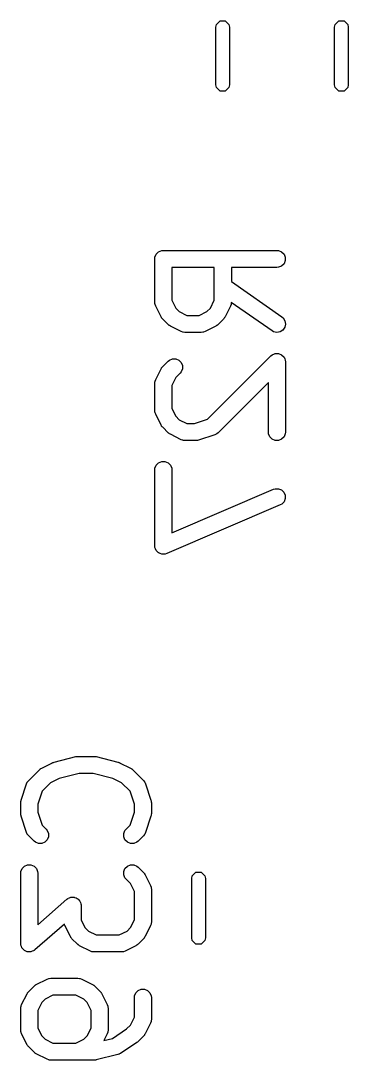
# Model space of a CAD drawing. Header units: inches. Extents: x 1.47 to 5.17, y -6.85 to -1.2.
# Drawn here: x 3.1968 to 3.3103, y -6.4449 to -6.0847 of the extents above; entities that cross this region are included whole.
import ezdxf

# ---------------------------------------------------------------- set-up
doc = ezdxf.new("R2010")
doc.units = ezdxf.units.IN
doc.header["$MEASUREMENT"] = 0
doc.layers.add('B.Silkscreen', color=31, linetype='CONTINUOUS', true_color=0xe8b2a7)

msp = doc.modelspace()

# ---------------------------------------------------------------- linework, layer by layer
at = {"layer": 'B.Silkscreen', "linetype": 'CONTINUOUS'}
for p, q in [((3.26447, -6.08692), (3.26465, -6.08602)), ((3.26465, -6.08602), (3.26593, -6.08474)), ((3.26593, -6.08474), (3.26773, -6.08474)), ((3.26773, -6.08474), (3.26901, -6.08602)), ((3.26901, -6.08602), (3.26919, -6.08692)), ((3.30561, -6.08692), (3.30579, -6.08602)), ((3.30579, -6.08602), (3.30707, -6.08474)), ((3.30707, -6.08474), (3.30888, -6.08474)), ((3.30888, -6.08474), (3.31015, -6.08602)), ((3.31015, -6.08602), (3.31033, -6.08692)), ((3.26447, -6.10698), (3.26447, -6.08692)), ((3.26919, -6.08692), (3.26919, -6.10698)), ((3.30561, -6.10698), (3.30561, -6.08692)), ((3.31033, -6.08692), (3.31033, -6.10698)), ((3.26465, -6.10788), (3.26447, -6.10698)), ((3.26919, -6.10698), (3.26901, -6.10788)), ((3.30579, -6.10788), (3.30561, -6.10698)), ((3.31033, -6.10698), (3.31015, -6.10788)), ((3.26593, -6.10916), (3.26465, -6.10788)), ((3.26773, -6.10916), (3.26593, -6.10916)), ((3.26901, -6.10788), (3.26773, -6.10916)), ((3.30707, -6.10916), (3.30579, -6.10788)), ((3.30888, -6.10916), (3.30707, -6.10916)), ((3.31015, -6.10788), (3.30888, -6.10916)), ((3.2438, -6.16561), (3.24461, -6.1648)), ((3.24461, -6.1648), (3.24568, -6.16436)), ((3.24568, -6.16436), (3.24625, -6.1643)), ((3.24625, -6.1643), (3.28562, -6.1643)), ((3.28562, -6.1643), (3.2862, -6.16436)), ((3.2862, -6.16436), (3.28726, -6.1648)), ((3.28726, -6.1648), (3.28808, -6.16561)), ((3.2433, -6.16725), (3.24336, -6.16668)), ((3.2433, -6.18225), (3.2433, -6.16725)), ((3.24336, -6.16668), (3.2438, -6.16561)), ((3.28808, -6.16561), (3.28852, -6.16668)), ((3.28852, -6.16783), (3.28808, -6.16889)), ((3.28852, -6.16668), (3.28852, -6.16783)), ((3.26392, -6.17021), (3.24921, -6.17021)), ((3.24921, -6.17021), (3.24921, -6.18155)), ((3.26392, -6.18155), (3.26392, -6.17021)), ((3.28562, -6.17021), (3.26983, -6.17021)), ((3.26983, -6.17021), (3.26983, -6.17509)), ((3.2862, -6.17015), (3.28562, -6.17021)), ((3.28726, -6.16971), (3.2862, -6.17015)), ((3.28808, -6.16889), (3.28726, -6.16971)), ((3.26983, -6.17509), (3.28732, -6.18733)), ((3.24336, -6.18283), (3.2433, -6.18225)), ((3.2434, -6.18292), (3.24336, -6.18283)), ((3.2434, -6.18303), (3.2434, -6.18292)), ((3.24361, -6.18357), (3.2434, -6.18303)), ((3.24921, -6.18155), (3.25055, -6.18425)), ((3.26257, -6.18425), (3.26392, -6.18155)), ((3.26972, -6.18303), (3.26952, -6.18357)), ((3.26973, -6.18292), (3.26972, -6.18303)), ((3.26977, -6.18283), (3.26973, -6.18292)), ((3.26982, -6.18229), (3.26977, -6.18283)), ((3.28393, -6.19217), (3.26982, -6.18229)), ((3.24549, -6.18732), (3.24361, -6.18357)), ((3.25055, -6.18425), (3.25175, -6.18545)), ((3.25175, -6.18545), (3.25445, -6.1868)), ((3.25445, -6.1868), (3.25868, -6.1868)), ((3.25868, -6.1868), (3.26138, -6.18545)), ((3.26138, -6.18545), (3.26257, -6.18425)), ((3.26952, -6.18357), (3.26764, -6.18732)), ((3.24564, -6.18757), (3.24549, -6.18732)), ((3.24567, -6.18764), (3.24564, -6.18757)), ((3.24574, -6.18772), (3.24567, -6.18764)), ((3.24579, -6.18781), (3.24574, -6.18772)), ((3.24585, -6.18786), (3.24579, -6.18781)), ((3.24604, -6.18809), (3.24585, -6.18786)), ((3.24791, -6.18996), (3.24604, -6.18809)), ((3.24814, -6.19015), (3.24791, -6.18996)), ((3.24819, -6.19021), (3.24814, -6.19015)), ((3.24828, -6.19026), (3.24819, -6.19021)), ((3.24836, -6.19033), (3.24828, -6.19026)), ((3.24843, -6.19036), (3.24836, -6.19033)), ((3.24868, -6.19052), (3.24843, -6.19036)), ((3.26469, -6.19036), (3.26445, -6.19052)), ((3.26477, -6.19033), (3.26469, -6.19036)), ((3.26485, -6.19026), (3.26477, -6.19033)), ((3.26494, -6.19021), (3.26485, -6.19026)), ((3.26499, -6.19015), (3.26494, -6.19021)), ((3.26521, -6.18996), (3.26499, -6.19015)), ((3.26709, -6.18809), (3.26521, -6.18996)), ((3.26727, -6.18786), (3.26709, -6.18809)), ((3.26733, -6.18781), (3.26727, -6.18786)), ((3.26739, -6.18772), (3.26733, -6.18781)), ((3.26746, -6.18764), (3.26739, -6.18772)), ((3.26749, -6.18757), (3.26746, -6.18764)), ((3.26764, -6.18732), (3.26749, -6.18757)), ((3.28732, -6.18733), (3.28776, -6.18771)), ((3.28776, -6.18771), (3.28837, -6.18868)), ((3.28857, -6.18981), (3.28833, -6.19094)), ((3.28837, -6.18868), (3.28857, -6.18981)), ((3.25243, -6.19239), (3.24868, -6.19052)), ((3.25297, -6.1926), (3.25243, -6.19239)), ((3.25308, -6.19261), (3.25297, -6.1926)), ((3.25318, -6.19265), (3.25308, -6.19261)), ((3.25375, -6.1927), (3.25318, -6.19265)), ((3.25938, -6.1927), (3.25375, -6.1927)), ((3.25995, -6.19265), (3.25938, -6.1927)), ((3.26005, -6.19261), (3.25995, -6.19265)), ((3.26016, -6.1926), (3.26005, -6.19261)), ((3.2607, -6.19239), (3.26016, -6.1926)), ((3.26445, -6.19052), (3.2607, -6.19239)), ((3.28443, -6.19245), (3.28393, -6.19217)), ((3.28556, -6.1927), (3.28443, -6.19245)), ((3.28669, -6.1925), (3.28556, -6.1927)), ((3.28766, -6.19188), (3.28669, -6.1925)), ((3.28833, -6.19094), (3.28766, -6.19188)), ((3.26153, -6.22279), (3.28353, -6.20079)), ((3.28353, -6.20079), (3.28398, -6.20042)), ((3.28398, -6.20042), (3.28473, -6.20011)), ((3.28473, -6.20011), (3.28505, -6.19998)), ((3.28505, -6.19998), (3.2862, -6.19998)), ((3.2862, -6.19998), (3.28726, -6.20042)), ((3.28726, -6.20042), (3.28808, -6.20123)), ((3.28808, -6.20123), (3.28833, -6.20185)), ((3.24574, -6.2049), (3.24579, -6.20481)), ((3.24579, -6.20481), (3.24585, -6.20476)), ((3.24585, -6.20476), (3.24604, -6.20453)), ((3.24604, -6.20453), (3.24791, -6.20266)), ((3.24791, -6.20266), (3.24836, -6.20229)), ((3.24836, -6.20229), (3.24943, -6.20185)), ((3.24943, -6.20185), (3.25058, -6.20185)), ((3.25058, -6.20185), (3.25164, -6.20229)), ((3.25164, -6.20229), (3.25246, -6.20311)), ((3.25246, -6.20311), (3.2529, -6.20417)), ((3.2529, -6.20417), (3.2529, -6.20532)), ((3.28833, -6.20185), (3.28852, -6.2023)), ((3.28852, -6.2023), (3.28858, -6.20287)), ((3.28858, -6.20287), (3.28858, -6.22724)), ((3.24361, -6.20905), (3.24549, -6.2053)), ((3.24549, -6.2053), (3.24564, -6.20505)), ((3.24564, -6.20505), (3.24567, -6.20498)), ((3.24567, -6.20498), (3.24574, -6.2049)), ((3.25055, -6.20837), (3.24921, -6.21107)), ((3.25209, -6.20684), (3.25055, -6.20837)), ((3.25246, -6.20639), (3.25209, -6.20684)), ((3.2529, -6.20532), (3.25246, -6.20639)), ((3.2433, -6.21037), (3.24336, -6.2098)), ((3.2433, -6.21975), (3.2433, -6.21037)), ((3.24336, -6.2098), (3.2434, -6.2097)), ((3.2434, -6.20959), (3.24361, -6.20905)), ((3.2434, -6.2097), (3.2434, -6.20959)), ((3.24921, -6.21107), (3.24921, -6.21905)), ((3.28267, -6.21), (3.26521, -6.22746)), ((3.28267, -6.22724), (3.28267, -6.21)), ((3.24921, -6.21905), (3.25055, -6.22175)), ((3.24336, -6.22032), (3.2433, -6.21975)), ((3.2434, -6.22042), (3.24336, -6.22032)), ((3.2434, -6.22053), (3.2434, -6.22042)), ((3.24361, -6.22107), (3.2434, -6.22053)), ((3.24549, -6.22482), (3.24361, -6.22107)), ((3.25055, -6.22175), (3.25175, -6.22294)), ((3.25702, -6.22429), (3.26153, -6.22279)), ((3.24564, -6.22506), (3.24549, -6.22482)), ((3.24567, -6.22514), (3.24564, -6.22506)), ((3.24574, -6.22522), (3.24567, -6.22514)), ((3.24579, -6.22531), (3.24574, -6.22522)), ((3.24585, -6.22536), (3.24579, -6.22531)), ((3.24604, -6.22558), (3.24585, -6.22536)), ((3.24791, -6.22746), (3.24604, -6.22558)), ((3.25175, -6.22294), (3.25445, -6.22429)), ((3.25445, -6.22429), (3.25702, -6.22429)), ((3.24814, -6.22764), (3.24791, -6.22746)), ((3.24819, -6.2277), (3.24814, -6.22764)), ((3.24828, -6.22776), (3.24819, -6.2277)), ((3.24836, -6.22783), (3.24828, -6.22776)), ((3.24843, -6.22786), (3.24836, -6.22783)), ((3.24868, -6.22801), (3.24843, -6.22786)), ((3.25243, -6.22989), (3.24868, -6.22801)), ((3.25297, -6.23009), (3.25243, -6.22989)), ((3.25844, -6.23005), (3.25815, -6.23011)), ((3.26406, -6.22817), (3.25844, -6.23005)), ((3.26459, -6.22794), (3.26406, -6.22817)), ((3.26467, -6.22787), (3.26459, -6.22794)), ((3.26477, -6.22783), (3.26467, -6.22787)), ((3.26521, -6.22746), (3.26477, -6.22783)), ((3.28273, -6.22782), (3.28267, -6.22724)), ((3.28317, -6.22889), (3.28273, -6.22782)), ((3.28398, -6.2297), (3.28317, -6.22889)), ((3.28505, -6.23014), (3.28398, -6.2297)), ((3.28726, -6.2297), (3.2862, -6.23014)), ((3.28808, -6.22889), (3.28726, -6.2297)), ((3.28852, -6.22782), (3.28808, -6.22889)), ((3.28858, -6.22724), (3.28852, -6.22782)), ((3.25308, -6.2301), (3.25297, -6.23009)), ((3.25318, -6.23014), (3.25308, -6.2301)), ((3.25375, -6.2302), (3.25318, -6.23014)), ((3.2575, -6.2302), (3.25375, -6.2302)), ((3.25779, -6.23017), (3.2575, -6.2302)), ((3.25787, -6.23017), (3.25779, -6.23017)), ((3.25797, -6.23015), (3.25787, -6.23017)), ((3.25808, -6.23014), (3.25797, -6.23015)), ((3.25815, -6.23011), (3.25808, -6.23014)), ((3.2862, -6.23014), (3.28505, -6.23014)), ((3.2433, -6.24037), (3.24336, -6.23979)), ((3.2433, -6.26662), (3.2433, -6.24037)), ((3.24336, -6.23979), (3.2438, -6.23873)), ((3.2438, -6.23873), (3.24461, -6.23791)), ((3.24461, -6.23791), (3.24568, -6.23747)), ((3.24568, -6.23747), (3.24683, -6.23747)), ((3.24683, -6.23747), (3.24789, -6.23791)), ((3.24789, -6.23791), (3.24871, -6.23873)), ((3.24871, -6.23873), (3.24915, -6.23979)), ((3.24915, -6.23979), (3.24921, -6.24037)), ((3.24921, -6.24037), (3.24921, -6.26214)), ((3.24921, -6.26214), (3.28446, -6.24703)), ((3.28446, -6.24703), (3.28501, -6.24685)), ((3.28501, -6.24685), (3.28616, -6.24684)), ((3.28616, -6.24684), (3.28723, -6.24727)), ((3.28723, -6.24727), (3.28806, -6.24807)), ((3.28806, -6.24807), (3.28851, -6.24913)), ((3.2881, -6.25135), (3.28729, -6.25218)), ((3.28853, -6.25028), (3.2881, -6.25135)), ((3.28851, -6.24913), (3.28853, -6.25028)), ((3.28679, -6.25246), (3.24742, -6.26933)), ((3.28729, -6.25218), (3.28679, -6.25246)), ((3.24336, -6.26719), (3.2433, -6.26662)), ((3.24336, -6.26721), (3.24336, -6.26719)), ((3.24336, -6.26723), (3.24336, -6.26721)), ((3.24358, -6.26774), (3.24336, -6.26723)), ((3.2438, -6.26826), (3.24358, -6.26774)), ((3.24381, -6.26827), (3.2438, -6.26826)), ((3.24382, -6.26829), (3.24381, -6.26827)), ((3.24422, -6.26868), (3.24382, -6.26829)), ((3.24461, -6.26907), (3.24422, -6.26868)), ((3.24463, -6.26908), (3.24461, -6.26907)), ((3.24464, -6.26909), (3.24463, -6.26908)), ((3.24516, -6.2693), (3.24464, -6.26909)), ((3.24568, -6.26951), (3.24516, -6.2693)), ((3.24569, -6.26951), (3.24568, -6.26951)), ((3.24571, -6.26952), (3.24569, -6.26951)), ((3.24627, -6.26951), (3.24571, -6.26952)), ((3.24683, -6.26951), (3.24627, -6.26951)), ((3.24685, -6.2695), (3.24683, -6.26951)), ((3.24686, -6.2695), (3.24685, -6.2695)), ((3.24742, -6.26933), (3.24686, -6.2695)), ((3.20791, -6.34175), (3.20815, -6.34166)), ((3.20815, -6.34166), (3.20839, -6.34157)), ((3.20839, -6.34157), (3.20841, -6.34157)), ((3.20841, -6.34157), (3.20845, -6.34155)), ((3.20845, -6.34155), (3.21595, -6.33968)), ((3.21595, -6.33968), (3.21605, -6.33966)), ((3.21605, -6.33966), (3.21609, -6.33965)), ((3.21609, -6.33965), (3.21631, -6.33963)), ((3.21631, -6.33963), (3.21653, -6.33959)), ((3.21653, -6.33959), (3.21657, -6.3396)), ((3.21657, -6.3396), (3.21667, -6.33959)), ((3.21667, -6.33959), (3.22229, -6.33959)), ((3.22229, -6.33959), (3.22239, -6.3396)), ((3.22239, -6.3396), (3.22244, -6.33959)), ((3.22244, -6.33959), (3.22265, -6.33963)), ((3.22265, -6.33963), (3.22287, -6.33965)), ((3.22287, -6.33965), (3.22291, -6.33966)), ((3.22291, -6.33966), (3.22301, -6.33968)), ((3.22301, -6.33968), (3.23051, -6.34155)), ((3.23051, -6.34155), (3.23055, -6.34157)), ((3.23055, -6.34157), (3.23057, -6.34157)), ((3.23057, -6.34157), (3.23081, -6.34166)), ((3.23081, -6.34166), (3.23105, -6.34175)), ((3.19958, -6.34795), (3.20333, -6.3442)), ((3.20333, -6.3442), (3.20356, -6.34402)), ((3.20356, -6.34402), (3.20361, -6.34396)), ((3.20361, -6.34396), (3.2037, -6.3439)), ((3.2037, -6.3439), (3.20378, -6.34384)), ((3.20378, -6.34384), (3.20385, -6.34381)), ((3.20385, -6.34381), (3.2041, -6.34365)), ((3.2041, -6.34365), (3.20785, -6.34178)), ((3.20785, -6.34178), (3.20789, -6.34176)), ((3.20789, -6.34176), (3.20791, -6.34175)), ((3.23105, -6.34175), (3.23107, -6.34176)), ((3.23107, -6.34176), (3.23111, -6.34178)), ((3.23111, -6.34178), (3.23486, -6.34365)), ((3.23486, -6.34365), (3.23511, -6.34381)), ((3.23511, -6.34381), (3.23518, -6.34384)), ((3.23518, -6.34384), (3.23526, -6.3439)), ((3.23526, -6.3439), (3.23535, -6.34396)), ((3.23535, -6.34396), (3.2354, -6.34402)), ((3.2354, -6.34402), (3.23563, -6.3442)), ((3.23563, -6.3442), (3.23938, -6.34795)), ((3.19887, -6.34911), (3.19911, -6.34858)), ((3.19911, -6.34858), (3.19918, -6.3485)), ((3.19918, -6.3485), (3.19922, -6.3484)), ((3.19922, -6.3484), (3.19958, -6.34795)), ((3.20717, -6.34872), (3.20425, -6.35164)), ((3.2102, -6.3472), (3.20717, -6.34872)), ((3.21703, -6.3455), (3.2102, -6.3472)), ((3.22193, -6.3455), (3.21703, -6.3455)), ((3.22876, -6.3472), (3.22193, -6.3455)), ((3.23179, -6.34872), (3.22876, -6.3472)), ((3.23471, -6.35164), (3.23179, -6.34872)), ((3.23938, -6.34795), (3.23975, -6.3484)), ((3.23975, -6.3484), (3.23979, -6.3485)), ((3.23979, -6.3485), (3.23986, -6.34858)), ((3.23986, -6.34858), (3.24009, -6.34911)), ((3.19699, -6.35473), (3.19887, -6.34911)), ((3.20425, -6.35164), (3.20275, -6.35615)), ((3.23621, -6.35615), (3.23471, -6.35164)), ((3.24009, -6.34911), (3.24197, -6.35473)), ((3.19684, -6.35567), (3.19687, -6.35537)), ((3.19684, -6.35942), (3.19684, -6.35567)), ((3.19687, -6.3553), (3.19689, -6.35519)), ((3.19687, -6.35537), (3.19687, -6.3553)), ((3.19689, -6.35519), (3.1969, -6.35509)), ((3.1969, -6.35509), (3.19693, -6.35502)), ((3.19693, -6.35502), (3.19699, -6.35473)), ((3.24197, -6.35473), (3.24203, -6.35502)), ((3.24203, -6.35502), (3.24206, -6.35509)), ((3.24206, -6.35509), (3.24207, -6.35519)), ((3.24207, -6.35519), (3.2421, -6.3553)), ((3.2421, -6.3553), (3.24209, -6.35537)), ((3.24209, -6.35537), (3.24212, -6.35567)), ((3.24212, -6.35567), (3.24212, -6.35942)), ((3.19687, -6.35971), (3.19684, -6.35942)), ((3.19687, -6.35979), (3.19687, -6.35971)), ((3.20275, -6.35615), (3.20275, -6.35894)), ((3.20275, -6.35894), (3.20425, -6.36345)), ((3.23471, -6.36345), (3.23621, -6.35894)), ((3.23621, -6.35894), (3.23621, -6.35615)), ((3.24212, -6.35942), (3.24209, -6.35971)), ((3.24209, -6.35971), (3.2421, -6.35979)), ((3.19689, -6.35989), (3.19687, -6.35979)), ((3.1969, -6.35999), (3.19689, -6.35989)), ((3.19693, -6.36006), (3.1969, -6.35999)), ((3.19699, -6.36035), (3.19693, -6.36006)), ((3.19887, -6.36597), (3.19699, -6.36035)), ((3.24197, -6.36035), (3.24009, -6.36597)), ((3.24203, -6.36006), (3.24197, -6.36035)), ((3.24206, -6.35999), (3.24203, -6.36006)), ((3.24207, -6.35989), (3.24206, -6.35999)), ((3.2421, -6.35979), (3.24207, -6.35989)), ((3.19911, -6.3665), (3.19887, -6.36597)), ((3.19918, -6.36658), (3.19911, -6.3665)), ((3.19922, -6.36668), (3.19918, -6.36658)), ((3.19958, -6.36713), (3.19922, -6.36668)), ((3.20425, -6.36345), (3.20563, -6.36483)), ((3.20563, -6.36483), (3.206, -6.36527)), ((3.206, -6.36527), (3.20644, -6.36634)), ((3.20644, -6.36634), (3.20644, -6.36749)), ((3.23252, -6.36634), (3.23296, -6.36527)), ((3.23252, -6.36749), (3.23252, -6.36634)), ((3.23296, -6.36527), (3.23333, -6.36483)), ((3.23333, -6.36483), (3.23471, -6.36345)), ((3.23975, -6.36668), (3.23938, -6.36713)), ((3.23979, -6.36658), (3.23975, -6.36668)), ((3.23986, -6.3665), (3.23979, -6.36658)), ((3.24009, -6.36597), (3.23986, -6.3665)), ((3.20146, -6.369), (3.19958, -6.36713)), ((3.20191, -6.36937), (3.20146, -6.369)), ((3.20297, -6.36981), (3.20191, -6.36937)), ((3.20412, -6.36981), (3.20297, -6.36981)), ((3.20519, -6.36937), (3.20412, -6.36981)), ((3.206, -6.36856), (3.20519, -6.36937)), ((3.20644, -6.36749), (3.206, -6.36856)), ((3.23296, -6.36856), (3.23252, -6.36749)), ((3.23378, -6.36937), (3.23296, -6.36856)), ((3.23484, -6.36981), (3.23378, -6.36937)), ((3.23599, -6.36981), (3.23484, -6.36981)), ((3.23706, -6.36937), (3.23599, -6.36981)), ((3.2375, -6.369), (3.23706, -6.36937)), ((3.23938, -6.36713), (3.2375, -6.369)), ((3.19734, -6.3784), (3.19816, -6.37758)), ((3.19816, -6.37758), (3.19922, -6.37714)), ((3.19922, -6.37714), (3.20037, -6.37714)), ((3.20037, -6.37714), (3.20144, -6.37758)), ((3.20144, -6.37758), (3.20225, -6.3784)), ((3.23296, -6.3784), (3.23378, -6.37758)), ((3.23378, -6.37758), (3.23484, -6.37714)), ((3.23484, -6.37714), (3.23599, -6.37714)), ((3.23599, -6.37714), (3.23706, -6.37758)), ((3.23706, -6.37758), (3.2375, -6.37795)), ((3.19684, -6.38004), (3.1969, -6.37946)), ((3.19684, -6.40441), (3.19684, -6.38004)), ((3.1969, -6.37946), (3.19734, -6.3784)), ((3.20225, -6.3784), (3.20269, -6.37946)), ((3.20269, -6.37946), (3.20275, -6.38004)), ((3.20275, -6.38004), (3.20275, -6.3979)), ((3.23252, -6.37946), (3.23296, -6.3784)), ((3.23252, -6.38061), (3.23252, -6.37946)), ((3.23296, -6.38168), (3.23252, -6.38061)), ((3.2375, -6.37795), (3.23938, -6.37983)), ((3.23938, -6.37983), (3.23956, -6.38005)), ((3.23956, -6.38005), (3.23962, -6.3801)), ((3.23962, -6.3801), (3.23968, -6.38019)), ((3.23968, -6.38019), (3.23975, -6.38027)), ((3.23975, -6.38027), (3.23978, -6.38034)), ((3.23978, -6.38034), (3.23993, -6.38059)), ((3.23993, -6.38059), (3.24181, -6.38434)), ((3.2561, -6.38194), (3.25628, -6.38103)), ((3.25628, -6.38103), (3.25756, -6.37976)), ((3.25756, -6.37976), (3.25937, -6.37976)), ((3.25937, -6.37976), (3.26065, -6.38103)), ((3.26065, -6.38103), (3.26083, -6.38194)), ((3.23333, -6.38213), (3.23296, -6.38168)), ((3.23486, -6.38366), (3.23333, -6.38213)), ((3.23621, -6.38636), (3.23486, -6.38366)), ((3.24181, -6.38434), (3.24201, -6.38488)), ((3.24201, -6.38488), (3.24202, -6.38499)), ((3.2561, -6.40251), (3.2561, -6.38194)), ((3.26083, -6.38194), (3.26083, -6.40251)), ((3.21377, -6.38857), (3.21422, -6.38839)), ((3.21422, -6.38839), (3.21432, -6.38839)), ((3.21432, -6.38839), (3.21441, -6.38836)), ((3.21441, -6.38836), (3.21489, -6.38839)), ((3.21489, -6.38839), (3.21537, -6.38839)), ((3.21537, -6.38839), (3.21546, -6.38843)), ((3.21546, -6.38843), (3.21556, -6.38844)), ((3.21556, -6.38844), (3.21599, -6.38865)), ((3.23621, -6.39621), (3.23621, -6.38636)), ((3.24202, -6.38499), (3.24206, -6.38509)), ((3.24206, -6.38509), (3.24212, -6.38566)), ((3.24212, -6.38566), (3.24212, -6.39691)), ((3.20275, -6.3979), (3.21285, -6.38906)), ((3.21285, -6.38906), (3.2131, -6.38889)), ((3.2131, -6.38889), (3.21315, -6.38883)), ((3.21315, -6.38883), (3.21321, -6.38881)), ((3.21321, -6.38881), (3.21332, -6.38873)), ((3.21332, -6.38873), (3.21377, -6.38857)), ((3.21599, -6.38865), (3.21643, -6.38883)), ((3.21643, -6.38883), (3.2165, -6.3889)), ((3.2165, -6.3889), (3.21659, -6.38895)), ((3.21659, -6.38895), (3.21691, -6.38931)), ((3.21691, -6.38931), (3.21725, -6.38965)), ((3.21725, -6.38965), (3.21729, -6.38974)), ((3.21729, -6.38974), (3.21735, -6.38981)), ((3.21735, -6.38981), (3.21751, -6.39027)), ((3.21751, -6.39027), (3.21769, -6.39071)), ((3.21769, -6.39071), (3.2177, -6.39085)), ((3.2177, -6.39085), (3.21772, -6.3909)), ((3.21772, -6.3909), (3.21772, -6.39098)), ((3.21772, -6.39098), (3.21775, -6.39129)), ((3.21775, -6.39129), (3.21775, -6.39621)), ((3.21195, -6.3977), (3.20174, -6.40663)), ((3.21215, -6.39823), (3.21195, -6.3977)), ((3.21403, -6.40198), (3.21215, -6.39823)), ((3.21775, -6.39621), (3.2191, -6.39891)), ((3.2191, -6.39891), (3.22029, -6.40011)), ((3.23367, -6.40011), (3.23486, -6.39891)), ((3.23486, -6.39891), (3.23621, -6.39621)), ((3.24181, -6.39823), (3.23993, -6.40198)), ((3.24201, -6.39769), (3.24181, -6.39823)), ((3.24202, -6.39759), (3.24201, -6.39769)), ((3.24206, -6.39749), (3.24202, -6.39759)), ((3.24212, -6.39691), (3.24206, -6.39749)), ((3.21418, -6.40223), (3.21403, -6.40198)), ((3.21421, -6.4023), (3.21418, -6.40223)), ((3.21428, -6.40238), (3.21421, -6.4023)), ((3.21434, -6.40247), (3.21428, -6.40238)), ((3.2144, -6.40252), (3.21434, -6.40247)), ((3.21458, -6.40275), (3.2144, -6.40252)), ((3.21646, -6.40462), (3.21458, -6.40275)), ((3.22029, -6.40011), (3.22299, -6.40146)), ((3.22299, -6.40146), (3.23097, -6.40146)), ((3.23097, -6.40146), (3.23367, -6.40011)), ((3.23938, -6.40275), (3.2375, -6.40462)), ((3.23956, -6.40252), (3.23938, -6.40275)), ((3.23962, -6.40247), (3.23956, -6.40252)), ((3.23968, -6.40238), (3.23962, -6.40247)), ((3.23975, -6.4023), (3.23968, -6.40238)), ((3.23978, -6.40223), (3.23975, -6.4023)), ((3.23993, -6.40198), (3.23978, -6.40223)), ((3.25628, -6.40341), (3.2561, -6.40251)), ((3.26083, -6.40251), (3.26065, -6.40341)), ((3.19687, -6.40471), (3.19684, -6.40441)), ((3.19687, -6.40479), (3.19687, -6.40471)), ((3.19689, -6.40485), (3.19687, -6.40479)), ((3.1969, -6.40499), (3.19689, -6.40485)), ((3.19708, -6.40543), (3.1969, -6.40499)), ((3.19724, -6.40588), (3.19708, -6.40543)), ((3.1973, -6.40596), (3.19724, -6.40588)), ((3.19734, -6.40605), (3.1973, -6.40596)), ((3.19768, -6.40639), (3.19734, -6.40605)), ((3.198, -6.40675), (3.19768, -6.40639)), ((3.21668, -6.40481), (3.21646, -6.40462)), ((3.21673, -6.40487), (3.21668, -6.40481)), ((3.21682, -6.40492), (3.21673, -6.40487)), ((3.2169, -6.40499), (3.21682, -6.40492)), ((3.21698, -6.40502), (3.2169, -6.40499)), ((3.21722, -6.40518), (3.21698, -6.40502)), ((3.22097, -6.40705), (3.21722, -6.40518)), ((3.23674, -6.40518), (3.23299, -6.40705)), ((3.23698, -6.40502), (3.23674, -6.40518)), ((3.23706, -6.40499), (3.23698, -6.40502)), ((3.23714, -6.40492), (3.23706, -6.40499)), ((3.23723, -6.40487), (3.23714, -6.40492)), ((3.23728, -6.40481), (3.23723, -6.40487)), ((3.2375, -6.40462), (3.23728, -6.40481)), ((3.25756, -6.40469), (3.25628, -6.40341)), ((3.25937, -6.40469), (3.25756, -6.40469)), ((3.26065, -6.40341), (3.25937, -6.40469)), ((3.19809, -6.4068), (3.198, -6.40675)), ((3.19816, -6.40687), (3.19809, -6.4068)), ((3.1986, -6.40705), (3.19816, -6.40687)), ((3.19903, -6.40726), (3.1986, -6.40705)), ((3.19913, -6.40727), (3.19903, -6.40726)), ((3.19922, -6.40731), (3.19913, -6.40727)), ((3.1997, -6.40731), (3.19922, -6.40731)), ((3.20018, -6.40734), (3.1997, -6.40731)), ((3.20027, -6.40731), (3.20018, -6.40734)), ((3.20037, -6.40731), (3.20027, -6.40731)), ((3.20082, -6.40712), (3.20037, -6.40731)), ((3.20127, -6.40697), (3.20082, -6.40712)), ((3.20138, -6.40689), (3.20127, -6.40697)), ((3.20144, -6.40687), (3.20138, -6.40689)), ((3.20149, -6.40681), (3.20144, -6.40687)), ((3.20174, -6.40663), (3.20149, -6.40681)), ((3.22151, -6.40726), (3.22097, -6.40705)), ((3.22162, -6.40727), (3.22151, -6.40726)), ((3.22172, -6.40731), (3.22162, -6.40727)), ((3.22229, -6.40736), (3.22172, -6.40731)), ((3.23167, -6.40736), (3.22229, -6.40736)), ((3.23224, -6.40731), (3.23167, -6.40736)), ((3.23234, -6.40727), (3.23224, -6.40731)), ((3.23245, -6.40726), (3.23234, -6.40727)), ((3.23299, -6.40705), (3.23245, -6.40726)), ((3.20223, -6.41864), (3.20597, -6.41677)), ((3.20597, -6.41677), (3.20652, -6.41656)), ((3.20652, -6.41656), (3.20662, -6.41655)), ((3.20662, -6.41655), (3.20672, -6.41651)), ((3.20672, -6.41651), (3.2073, -6.41646)), ((3.2073, -6.41646), (3.21667, -6.41646)), ((3.21667, -6.41646), (3.21724, -6.41651)), ((3.21724, -6.41651), (3.21734, -6.41655)), ((3.21734, -6.41655), (3.21745, -6.41656)), ((3.21745, -6.41656), (3.21799, -6.41677)), ((3.21799, -6.41677), (3.22174, -6.41864)), ((3.19958, -6.42107), (3.20146, -6.4192)), ((3.20146, -6.4192), (3.20168, -6.41901)), ((3.20168, -6.41901), (3.20174, -6.41895)), ((3.20174, -6.41895), (3.20182, -6.41889)), ((3.20182, -6.41889), (3.20191, -6.41883)), ((3.20191, -6.41883), (3.20198, -6.4188)), ((3.20198, -6.4188), (3.20223, -6.41864)), ((3.22174, -6.41864), (3.22199, -6.4188)), ((3.22199, -6.4188), (3.22206, -6.41883)), ((3.22206, -6.41883), (3.22214, -6.41889)), ((3.22214, -6.41889), (3.22223, -6.41895)), ((3.22223, -6.41895), (3.22228, -6.41901)), ((3.22228, -6.41901), (3.22251, -6.4192)), ((3.22251, -6.4192), (3.22438, -6.42107)), ((3.23671, -6.42152), (3.23753, -6.4207)), ((3.23753, -6.4207), (3.23859, -6.42026)), ((3.23859, -6.42026), (3.23974, -6.42026)), ((3.23974, -6.42026), (3.24081, -6.4207)), ((3.24081, -6.4207), (3.24162, -6.42152)), ((3.19715, -6.42559), (3.19903, -6.42184)), ((3.19903, -6.42184), (3.19919, -6.42159)), ((3.19919, -6.42159), (3.19922, -6.42152)), ((3.19922, -6.42152), (3.19928, -6.42144)), ((3.19928, -6.42144), (3.19934, -6.42135)), ((3.19934, -6.42135), (3.1994, -6.4213)), ((3.1994, -6.4213), (3.19958, -6.42107)), ((3.20529, -6.42371), (3.2041, -6.42491)), ((3.20799, -6.42236), (3.20529, -6.42371)), ((3.21597, -6.42236), (3.20799, -6.42236)), ((3.21867, -6.42371), (3.21597, -6.42236)), ((3.21987, -6.42491), (3.21867, -6.42371)), ((3.22438, -6.42107), (3.22457, -6.4213)), ((3.22457, -6.4213), (3.22463, -6.42135)), ((3.22463, -6.42135), (3.22468, -6.42144)), ((3.22468, -6.42144), (3.22475, -6.42152)), ((3.22475, -6.42152), (3.22478, -6.42159)), ((3.22478, -6.42159), (3.22493, -6.42184)), ((3.22493, -6.42184), (3.22681, -6.42559)), ((3.23621, -6.42316), (3.23627, -6.42258)), ((3.23621, -6.42996), (3.23621, -6.42316)), ((3.23627, -6.42258), (3.23671, -6.42152)), ((3.24162, -6.42152), (3.24206, -6.42258)), ((3.24206, -6.42258), (3.24212, -6.42316)), ((3.24212, -6.42316), (3.24212, -6.43066)), ((3.19684, -6.42691), (3.1969, -6.42633)), ((3.19684, -6.43441), (3.19684, -6.42691)), ((3.1969, -6.42633), (3.19694, -6.42623)), ((3.19694, -6.42623), (3.19695, -6.42613)), ((3.19695, -6.42613), (3.19715, -6.42559)), ((3.2041, -6.42491), (3.20275, -6.4276)), ((3.20275, -6.4276), (3.20275, -6.43371)), ((3.22122, -6.4276), (3.21987, -6.42491)), ((3.22122, -6.43371), (3.22122, -6.4276)), ((3.22681, -6.42559), (3.22702, -6.42613)), ((3.22702, -6.42613), (3.22702, -6.42623)), ((3.22702, -6.42623), (3.22706, -6.42633)), ((3.22706, -6.42633), (3.22712, -6.42691)), ((3.22712, -6.42691), (3.22712, -6.43441)), ((3.23486, -6.43266), (3.23621, -6.42996)), ((3.24201, -6.43144), (3.24181, -6.43198)), ((3.24202, -6.43133), (3.24201, -6.43144)), ((3.24206, -6.43123), (3.24202, -6.43133)), ((3.24212, -6.43066), (3.24206, -6.43123)), ((3.1969, -6.43498), (3.19684, -6.43441)), ((3.19694, -6.43508), (3.1969, -6.43498)), ((3.19695, -6.43519), (3.19694, -6.43508)), ((3.19715, -6.43573), (3.19695, -6.43519)), ((3.20275, -6.43371), (3.2041, -6.43641)), ((3.21987, -6.43641), (3.22122, -6.43371)), ((3.22702, -6.43519), (3.22681, -6.43573)), ((3.22706, -6.43498), (3.22702, -6.43508)), ((3.22702, -6.43508), (3.22702, -6.43519)), ((3.22712, -6.43441), (3.22706, -6.43498)), ((3.22858, -6.43729), (3.23354, -6.43399)), ((3.23354, -6.43399), (3.23486, -6.43266)), ((3.24181, -6.43198), (3.23993, -6.43573)), ((3.19903, -6.43948), (3.19715, -6.43573)), ((3.2041, -6.43641), (3.20529, -6.4376)), ((3.20529, -6.4376), (3.20799, -6.43895)), ((3.20799, -6.43895), (3.21597, -6.43895)), ((3.21597, -6.43895), (3.21867, -6.4376)), ((3.21867, -6.4376), (3.21987, -6.43641)), ((3.22681, -6.43573), (3.22566, -6.43802)), ((3.22566, -6.43802), (3.22858, -6.43729)), ((3.23705, -6.43874), (3.23143, -6.44249)), ((3.23706, -6.43874), (3.23705, -6.43874)), ((3.23728, -6.43856), (3.23706, -6.43874)), ((3.23706, -6.43874), (3.23706, -6.43874)), ((3.2375, -6.43837), (3.23728, -6.43856)), ((3.23938, -6.43649), (3.2375, -6.43837)), ((3.2375, -6.43837), (3.2375, -6.43837)), ((3.2375, -6.43837), (3.2375, -6.43837)), ((3.23956, -6.43627), (3.23938, -6.43649)), ((3.23962, -6.43622), (3.23956, -6.43627)), ((3.23968, -6.43613), (3.23962, -6.43622)), ((3.23975, -6.43605), (3.23968, -6.43613)), ((3.23978, -6.43598), (3.23975, -6.43605)), ((3.23993, -6.43573), (3.23978, -6.43598)), ((3.19919, -6.43972), (3.19903, -6.43948)), ((3.19922, -6.4398), (3.19919, -6.43972)), ((3.19928, -6.43988), (3.19922, -6.4398)), ((3.19934, -6.43997), (3.19928, -6.43988)), ((3.1994, -6.44002), (3.19934, -6.43997)), ((3.19958, -6.44024), (3.1994, -6.44002)), ((3.20146, -6.44212), (3.19958, -6.44024)), ((3.20168, -6.4423), (3.20146, -6.44212)), ((3.20174, -6.44236), (3.20168, -6.4423)), ((3.20182, -6.44242), (3.20174, -6.44236)), ((3.20191, -6.44249), (3.20182, -6.44242)), ((3.20198, -6.44252), (3.20191, -6.44249)), ((3.20223, -6.44267), (3.20198, -6.44252)), ((3.23143, -6.44249), (3.23111, -6.44266)), ((3.20597, -6.44455), (3.20223, -6.44267)), ((3.20652, -6.44475), (3.20597, -6.44455)), ((3.20662, -6.44476), (3.20652, -6.44475)), ((3.20672, -6.4448), (3.20662, -6.44476)), ((3.2073, -6.44486), (3.20672, -6.4448)), ((3.22229, -6.44486), (3.2073, -6.44486)), ((3.22239, -6.44485), (3.22229, -6.44486)), ((3.22244, -6.44485), (3.22239, -6.44485)), ((3.22265, -6.44482), (3.22244, -6.44485)), ((3.22287, -6.4448), (3.22265, -6.44482)), ((3.22291, -6.44479), (3.22287, -6.4448)), ((3.22301, -6.44477), (3.22291, -6.44479)), ((3.23051, -6.4429), (3.22301, -6.44477)), ((3.23085, -6.44277), (3.23051, -6.4429)), ((3.23092, -6.44276), (3.23085, -6.44277)), ((3.23098, -6.44273), (3.23092, -6.44276)), ((3.23105, -6.4427), (3.23098, -6.44273)), ((3.23111, -6.44266), (3.23105, -6.4427))]:
    msp.add_line(p, q, dxfattribs=at)

doc.saveas('drawing.dxf')
